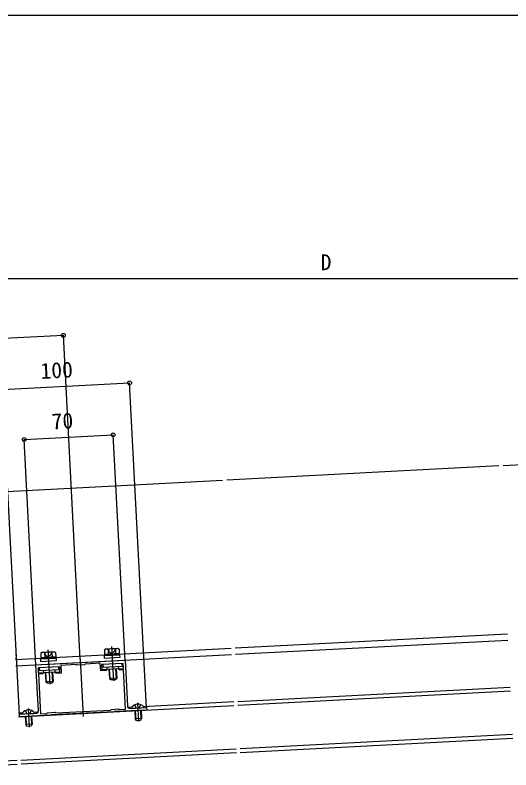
# Model space of a CAD drawing. Units: millimetres, scale not verified, with parts at other scales. Extents: x -8750 to 8750, y -12999 to 12940.
# Drawn here: x -2830 to 1063, y 6578 to 12501 of the extents above; entities that cross this region are included whole.
import ezdxf
from ezdxf.enums import TextEntityAlignment as Align

# ---------------------------------------------------------------- set-up
doc = ezdxf.new("R2010")
doc.units = ezdxf.units.MM
doc.header["$LTSCALE"] = 70
for name, color, linetype in [('0-3_YKK_11', 7, 'Continuous'), ('0-4_YKK_12', 2, 'Continuous'), ('0-5_YKK_13', 4, 'Continuous'), ('0-7_YKK_D', 6, 'Continuous'), ('0-8_YKK_ZWAK', 7, 'Continuous')]:
    doc.layers.add(name, color=color, linetype=linetype)
doc.styles.add('ＭＳ ゴシック', font='')
doc.styles.get('ＭＳ ゴシック').set_extended_font_data('MS Gothic')

msp = doc.modelspace()

# ---------------------------------------------------------------- linework, layer by layer
at = {"layer": '0-3_YKK_11'}
for points in [[(-2647.52, 7043.67), (-2666.36, 7403.18), (-2571.08, 7408.17), (-2569.18, 7407.07), (-2563.69, 7407.36), (-2561.92, 7408.65), (-2321.42, 7421.26), (-2319.53, 7420.16), (-2314.03, 7420.44), (-2312.27, 7421.74), (-2071.76, 7434.34), (-2069.87, 7433.24), (-2064.38, 7433.53), (-2062.61, 7434.82), (-1967.32, 7439.82), (-1948.48, 7080.31)], [(-1927.46, 7061.38), (-1797.64, 7068.19), (-1796.59, 7048.21), (-2041.67, 7035.37), (-2043.57, 7036.47), (-2049.06, 7036.18), (-2050.83, 7034.89)], [(-2050.83, 7034.89), (-2540.99, 7009.2), (-2542.88, 7010.3), (-2548.37, 7010.02), (-2550.14, 7008.72), (-2795.22, 6995.88), (-2796.27, 7015.85), (-2666.45, 7022.65)]]:
    msp.add_lwpolyline(points, dxfattribs=at)
msp.add_lwpolyline([(-2511.4, 7025.77), (-2081.99, 7048.28), (-2077.26, 7053.53), (-2017.34, 7056.67), (-2012.08, 7051.94), (-1962.15, 7054.56), (-1978.38, 7364.13), (-2013.33, 7362.3), (-2013.85, 7372.29), (-1978.9, 7374.12), (-1980.99, 7414.06), (-2150.76, 7405.17), (-2148.67, 7365.22), (-2113.71, 7367.05), (-2113.19, 7357.07), (-2158.13, 7354.71), (-2161.27, 7414.63), (-2281.11, 7408.35), (-2285.84, 7403.1), (-2345.75, 7399.95), (-2351.01, 7404.69), (-2470.85, 7398.41), (-2467.7, 7338.49), (-2512.64, 7336.13), (-2513.17, 7346.12), (-2478.21, 7347.95), (-2480.31, 7387.9), (-2650.08, 7379), (-2647.98, 7339.05), (-2613.03, 7340.89), (-2612.51, 7330.9), (-2647.46, 7329.07), (-2631.23, 7019.49), (-2581.3, 7022.11), (-2576.57, 7027.36), (-2516.65, 7030.5)], close=True, dxfattribs=at)
for centre, start, end in [((-1928.51, 7081.36), 183.00001, 272.99999), ((-2667.49, 7042.63), 273.00001, 2.99999)]:
    msp.add_arc(centre, 20, start, end, dxfattribs=at)
at = {"layer": '0-4_YKK_12'}
for p, q in [((1002.83, 8967.35), (2366.72, 9038.83)), ((-1166.79, 8853.65), (968.06, 8965.53)), ((-2895.39, 8763.06), (-1201.56, 8851.83)), ((-1102.51, 7535.21), (1035.17, 7647.24)), ((-1100.07, 7485.27), (1037.71, 7597.3)), ((-2826.31, 7444.87), (-1134.46, 7533.53)), ((-2823.69, 7394.93), (-1131.91, 7483.6)), ((-2318.15, 7446.46), (-2294.6, 6997.08)), ((-1082.05, 7115.7), (1056.52, 7227.78)), ((-1080.59, 7085.74), (1058.05, 7197.82)), ((-1823.86, 7076.83), (-1113.1, 7114.08)), ((-2802.76, 6995.48), (-1111.58, 7084.11)), ((-1945.28, 7070.46), (-1912.28, 7072.19)), ((-2804.33, 7025.44), (-2771.1, 7027.18)), ((-2682.68, 7031.82), (-2649.67, 7033.55)), ((-1064.03, 6746.14), (1075.33, 6858.26)), ((-1062.57, 6716.17), (1076.86, 6828.3)), ((-2784.96, 6655.95), (-1094.29, 6744.55)), ((-2783.39, 6625.99), (-1092.77, 6714.59)), ((-4002.31, 6592.15), (-2815.22, 6654.36)), ((-3693.04, 6578.32), (-2813.69, 6624.4))]:
    msp.add_line(p, q, dxfattribs=at)
at = {"layer": '0-5_YKK_13'}
for p, q in [((-2121.98, 7524.84), (-2129.47, 7519.97)), ((-2022.12, 7530.07), (-2121.98, 7524.84)), ((-2100.65, 7521.48), (-2098.79, 7486)), ((-2073.1, 7547.43), (-2058.97, 7277.8)), ((-2042.99, 7524.51), (-2041.13, 7489.02)), ((-2022.12, 7530.07), (-2014.16, 7526.02)), ((-2014.16, 7526.02), (-2012.3, 7490.53)), ((-2828.2, 7480.84), (-2825.19, 7481)), ((-2621.3, 7498.67), (-2628.79, 7493.81)), ((-2628.79, 7493.81), (-2626.93, 7458.32)), ((-2511.62, 7464.36), (-2626.93, 7458.32)), ((-2521.44, 7503.9), (-2621.3, 7498.67)), ((-2599.96, 7495.32), (-2598.1, 7459.83)), ((-2572.41, 7521.26), (-2558.28, 7251.63)), ((-2542.31, 7498.34), (-2540.45, 7462.85)), ((-2521.44, 7503.9), (-2513.48, 7499.85)), ((-2513.48, 7499.85), (-2511.62, 7464.36)), ((-2511.72, 7452.34), (-2512.35, 7464.32)), ((-2130.91, 7456.28), (-2006.08, 7462.82)), ((-2129.47, 7519.97), (-2127.61, 7484.49)), ((-2012.3, 7490.53), (-2127.61, 7484.49)), ((-2126.88, 7484.53), (-2126.25, 7472.54)), ((-2012.41, 7478.51), (-2013.04, 7490.49)), ((-2826.83, 7454.88), (-2823.93, 7455.03)), ((-2630.22, 7430.11), (-2505.39, 7436.65)), ((-2626.2, 7458.36), (-2625.57, 7446.37)), ((-1990.98, 7413.54), (-2140.77, 7405.69)), ((-2140.77, 7405.69), (-2139.57, 7382.72)), ((-1990.98, 7413.54), (-1989.78, 7390.57)), ((-2490.29, 7387.37), (-2640.09, 7379.52)), ((-2640.09, 7379.52), (-2638.89, 7356.55)), ((-2489.09, 7364.4), (-2638.89, 7356.55)), ((-2608.93, 7358.12), (-2608.04, 7341.15)), ((-2518.16, 7345.86), (-2608.04, 7341.15)), ((-2534.48, 7267.5), (-2538.53, 7344.79)), ((-2529.37, 7273.17), (-2533.14, 7345.07)), ((-2519.05, 7362.83), (-2518.16, 7345.86)), ((-2490.29, 7387.37), (-2489.09, 7364.4)), ((-1989.78, 7390.57), (-2139.57, 7382.72)), ((-2109.61, 7384.29), (-2108.72, 7367.32)), ((-2018.84, 7372.03), (-2108.72, 7367.32)), ((-2093.74, 7368.1), (-2089.97, 7296.2)), ((-2084.3, 7291.09), (-2088.35, 7368.38)), ((-2035.17, 7293.66), (-2039.22, 7370.96)), ((-2030.06, 7299.34), (-2033.82, 7371.24)), ((-2019.73, 7389), (-2018.84, 7372.03)), ((-2593.06, 7341.93), (-2589.29, 7270.03)), ((-2583.61, 7264.92), (-2587.66, 7342.22)), ((-2030.06, 7299.34), (-2089.97, 7296.2)), ((-2089.97, 7296.2), (-2079.46, 7286.74)), ((-2079.46, 7286.74), (-2039.52, 7288.83)), ((-2030.06, 7299.34), (-2039.52, 7288.83)), ((-2529.37, 7273.17), (-2589.29, 7270.03)), ((-2589.29, 7270.03), (-2578.78, 7260.57)), ((-2578.78, 7260.57), (-2538.83, 7262.66)), ((-2529.37, 7273.17), (-2538.83, 7262.66)), ((-2728.46, 7059.46), (-2720.77, 6912.67)), ((-1915.29, 7068.03), (-1915.24, 7067.03)), ((-1909.99, 7062.3), (-1825.1, 7066.75)), ((-1892.33, 7088.38), (-1879.03, 7064.87)), ((-1877.2, 7064.02), (-1879.03, 7064.87)), ((-1869.64, 7104.47), (-1861.94, 6957.68)), ((-1857.89, 7065.03), (-1856.16, 7066.07)), ((-1845.39, 7090.84), (-1856.16, 7066.07)), ((-1820.42, 7073), (-1820.37, 7072)), ((-2774.11, 7023.02), (-2774.06, 7022.02)), ((-2768.81, 7017.29), (-2683.92, 7021.74)), ((-2751.15, 7043.37), (-2737.85, 7019.86)), ((-2750.28, 6998.23), (-2746.99, 6935.32)), ((-2745.96, 6998.46), (-2742.18, 6926.36)), ((-2736.02, 7019.01), (-2737.85, 7019.86)), ((-2716.71, 7020.02), (-2714.98, 7021.06)), ((-2704.21, 7045.83), (-2714.98, 7021.06)), ((-2704.68, 7000.62), (-2700.9, 6928.52)), ((-2700.35, 7000.85), (-2697.06, 6937.94)), ((-2679.24, 7027.99), (-2679.19, 7026.99)), ((-1891.46, 7043.24), (-1888.17, 6980.33)), ((-1887.14, 7043.47), (-1883.36, 6971.37)), ((-1845.86, 7045.63), (-1842.08, 6973.53)), ((-1841.53, 7045.86), (-1838.23, 6982.94)), ((-2697.06, 6937.94), (-2746.99, 6935.32)), ((-2738.11, 6918.76), (-2746.99, 6935.32)), ((-2697.06, 6937.94), (-2704.16, 6920.54)), ((-1838.23, 6982.94), (-1888.17, 6980.33)), ((-1879.29, 6963.77), (-1888.17, 6980.33)), ((-1845.33, 6965.55), (-1879.29, 6963.77)), ((-1838.23, 6982.94), (-1845.33, 6965.55)), ((-2704.16, 6920.54), (-2738.11, 6918.76))]:
    msp.add_line(p, q, dxfattribs=at)
for points in [[(-2102.51, 7525.88), (-2089.79, 7502.94), (-2070.29, 7493.84)], [(-2041.6, 7529.08), (-2051.85, 7504.93), (-2070.29, 7493.84)], [(-2601.83, 7499.72), (-2589.11, 7476.77), (-2569.61, 7467.68)], [(-2540.91, 7502.91), (-2551.16, 7478.76), (-2569.61, 7467.68)], [(-2006.08, 7462.82), (-2006.92, 7478.8), (-2131.75, 7472.25), (-2130.91, 7456.28)], [(-2505.39, 7436.65), (-2506.23, 7452.63), (-2631.06, 7446.09), (-2630.22, 7430.11)]]:
    msp.add_lwpolyline(points, dxfattribs=at)
for centre, radius, start, end in [((-2113.96, 7499.66), 25.56, 58.61708, 127.38292), ((-2067.05, 7432.05), 95.54, 75.41276, 110.58724), ((-2027.47, 7504.2), 25.56, 58.61708, 127.38292), ((-2613.27, 7473.5), 25.56, 58.61708, 127.38292), ((-2566.37, 7405.88), 95.54, 75.41276, 110.58724), ((-2526.79, 7478.03), 25.56, 58.61708, 127.38292), ((-2724.85, 6990.55), 59, 39.38156, 146.61844), ((-1866.03, 7035.56), 59, 39.38156, 146.61844), ((-1910.25, 7067.29), 5, 183, 273), ((-1825.36, 7071.74), 5, 273, 3), ((-2769.07, 7022.28), 5, 183, 273), ((-2684.19, 7026.73), 5, 273, 3)]:
    msp.add_arc(centre, radius, start, end, dxfattribs=at)
at = {"layer": '0-7_YKK_D'}
for p, q in [((5949.24, 10431.83), (-6650, 10431.83)), ((-2451.35, 9987.98), (-5114.13, 9848.42)), ((-2318.2, 7447.46), (-2451.4, 9988.97)), ((-2929.73, 9562.36), (-1931.1, 9614.69)), ((-1797.43, 7064.19), (-1931.15, 9615.69)), ((-2796.06, 7011.86), (-2929.78, 9563.35)), ((-2759, 9170.75), (-2059.96, 9207.39)), ((-1967.11, 7435.82), (-2060.01, 9208.39)), ((-2666.15, 7399.19), (-2759.05, 9171.75))]:
    msp.add_line(p, q, dxfattribs=at)
for centre in [(-2451.35, 9987.98), (-1931.1, 9614.69), (-2759, 9170.75), (-2059.96, 9207.39)]:
    msp.add_circle(centre, 15, dxfattribs=at)
at = {"layer": '0-8_YKK_ZWAK'}
msp.add_line((-8750, 12500.6), (8750, 12500.6), dxfattribs=at)

# ---------------------------------------------------------------- texts
at = {"layer": '0-7_YKK_D', "style": 'ＭＳ ゴシック'}
msp.add_text('D', height=124.6, dxfattribs=at).set_placement((-431.03, 10461.83), align=Align.BOTTOM_LEFT)
for s, p in [('100', (-2625.86, 9608.32)), ('70', (-2538.37, 9212.36))]:
    msp.add_text(s, height=124.6, rotation=3, dxfattribs=at).set_placement(p, align=Align.BOTTOM_LEFT)

doc.saveas('drawing.dxf')
